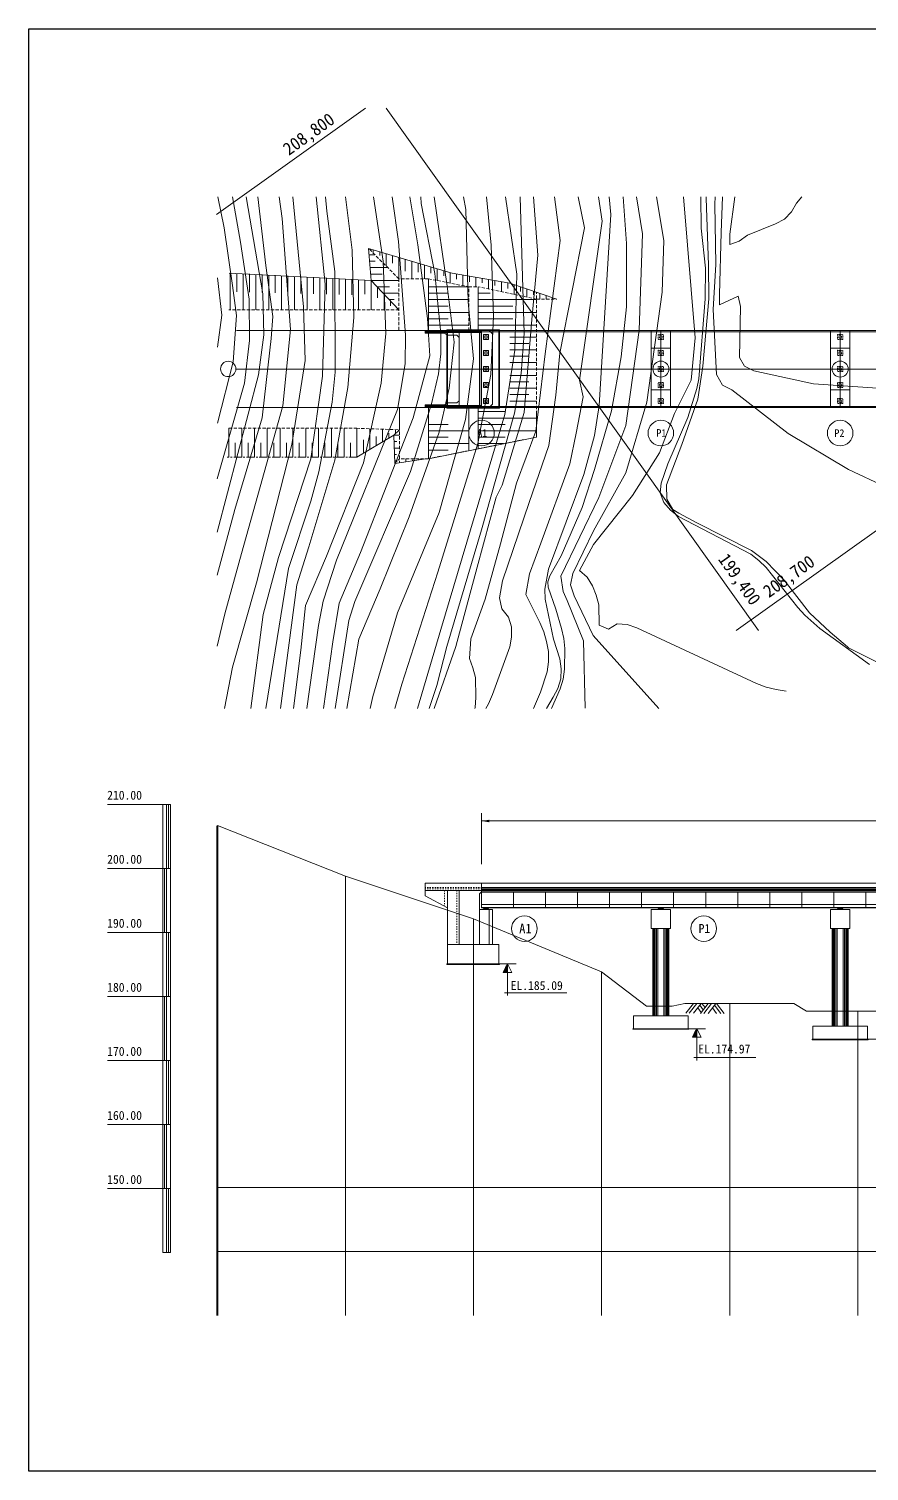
# Model space of a CAD drawing. Header units: metres. Extents: x 472825 to 758326, y -652395 to -427188.
# Drawn here: x 472825 to 604032, y -652395 to -427188 of the extents above; entities that cross this region are included whole.
import ezdxf
from ezdxf.enums import TextEntityAlignment as Align

# ---------------------------------------------------------------- set-up
doc = ezdxf.new("R2010")
doc.units = ezdxf.units.M
doc.header["$MEASUREMENT"] = 0
for name, pattern in [('CENTER', [2, 1.25, -0.25, 0.25, -0.25]), ('DASHED', [0.75, 0.5, -0.25]), ('DGN Style 3', [0.059074, 0.042196, -0.016878])]:
    doc.linetypes.add(name, pattern=pattern)
for name, color, linetype, lineweight in [('3D_Contour', 3, 'Continuous', 0), ('Adojoint Line', 1, 'Continuous', 0), ('Concrete', 4, 'Continuous', 0), ('Dimension Line', 2, 'Continuous', 0), ('Shoe', 5, 'Continuous', 0), ('Steel Girder', 6, 'Continuous', 0)]:
    doc.layers.add(name, color=color, linetype=linetype, lineweight=lineweight)
doc.styles.get("Standard").update_dxf_attribs({"font": '', "height": 5})
doc.styles.get('Standard').set_extended_font_data('GulimChe')

# ---------------------------------------------------------------- blocks, each defined once
blk = doc.blocks.new('*U0')
at = {"color": 0}
for p, q in [((129297, 165678), (129307, 165688)), ((130192, 164795), (129299, 165688)), ((130192, 164778), (129302, 165667)), ((129303, 165666), (129325, 165688)), ((129309, 165654), (129343, 165688)), ((129315, 165642), (129360, 165688)), ((130192, 164813), (129317, 165688)), ((130192, 164760), (129320, 165632)), ((129321, 165631), (129378, 165688)), ((129327, 165619), (129396, 165688)), ((129332, 165607), (129413, 165688)), ((130192, 164831), (129335, 165688)), ((129338, 165595), (129431, 165688)), ((130192, 164742), (129338, 165596)), ((129344, 165583), (129449, 165688)), ((129350, 165572), (129466, 165688)), ((130192, 164848), (129352, 165688)), ((130192, 164725), (129355, 165561)), ((129356, 165560), (129484, 165688)), ((129362, 165548), (129502, 165688)), ((129368, 165536), (129519, 165688)), ((130192, 164866), (129370, 165688)), ((130192, 164707), (129373, 165526)), ((129374, 165525), (129537, 165688)), ((129380, 165513), (129555, 165688)), ((129386, 165501), (129573, 165688)), ((130192, 164884), (129388, 165688)), ((129391, 165489), (129590, 165688)), ((130192, 164689), (129391, 165490)), ((129397, 165477), (129608, 165688)), ((129403, 165466), (129626, 165688)), ((130192, 164901), (129405, 165688)), ((130192, 164672), (129408, 165455)), ((129409, 165454), (129643, 165688)), ((129415, 165442), (129661, 165688)), ((129421, 165430), (129679, 165688)), ((130192, 164919), (129423, 165688)), ((130192, 164654), (129426, 165420)), ((129427, 165418), (129696, 165688)), ((129433, 165407), (129714, 165688)), ((129439, 165395), (129732, 165688)), ((130192, 164937), (129441, 165688)), ((129444, 165383), (129749, 165688)), ((130192, 164636), (129444, 165384)), ((129450, 165371), (129767, 165688)), ((129456, 165360), (129785, 165688)), ((130192, 164954), (129458, 165688)), ((129462, 165348), (129802, 165688)), ((130192, 164618), (129462, 165349)), ((129468, 165336), (129820, 165688)), ((129474, 165324), (129838, 165688)), ((130192, 164972), (129476, 165688)), ((130192, 164601), (129479, 165314)), ((129480, 165312), (129855, 165688)), ((129486, 165301), (129873, 165688)), ((129492, 165289), (129891, 165688)), ((130192, 164990), (129494, 165688)), ((129497, 165277), (129908, 165688)), ((130192, 164583), (129497, 165278)), ((129503, 165265), (129926, 165688)), ((129509, 165253), (129944, 165688)), ((130192, 165007), (129511, 165688)), ((129515, 165242), (129961, 165688)), ((130192, 164565), (129515, 165243)), ((129521, 165230), (129979, 165688)), ((129527, 165218), (129997, 165688)), ((130192, 165025), (129529, 165688)), ((130192, 164548), (129532, 165208)), ((129533, 165206), (130014, 165688)), ((129539, 165195), (130032, 165688)), ((129545, 165183), (130050, 165688)), ((130192, 165043), (129547, 165688)), ((129550, 165171), (130067, 165688)), ((130192, 164530), (129550, 165172)), ((129556, 165159), (130085, 165688)), ((129562, 165147), (130103, 165688)), ((130192, 165060), (129564, 165688)), ((129568, 165136), (130121, 165688)), ((129574, 165124), (130138, 165688)), ((129580, 165112), (130156, 165688)), ((130192, 165078), (129582, 165688)), ((129586, 165100), (130174, 165688)), ((129592, 165089), (130191, 165688)), ((129598, 165077), (130192, 165671)), ((130192, 165096), (129600, 165688)), ((129604, 165065), (130192, 165653)), ((129609, 165053), (130192, 165636)), ((129615, 165041), (130192, 165618)), ((130192, 165113), (129617, 165688)), ((129621, 165030), (130192, 165600)), ((129627, 165018), (130192, 165583)), ((129633, 165006), (130192, 165565)), ((130192, 165131), (129635, 165688)), ((129639, 164994), (130192, 165547)), ((129645, 164982), (130192, 165530)), ((129651, 164971), (130192, 165512)), ((130192, 165149), (129653, 165688)), ((129657, 164959), (130192, 165494)), ((129662, 164947), (130192, 165477)), ((129668, 164935), (130192, 165459)), ((130192, 165167), (129671, 165688)), ((129674, 164924), (130192, 165441)), ((129680, 164912), (130192, 165424)), ((129686, 164900), (130192, 165406)), ((130192, 165184), (129688, 165688)), ((129692, 164888), (130192, 165388)), ((129698, 164876), (130192, 165371)), ((129704, 164865), (130192, 165353)), ((130192, 165202), (129706, 165688)), ((129710, 164853), (130192, 165335)), ((129715, 164841), (130192, 165318)), ((129721, 164829), (130192, 165300)), ((130192, 165220), (129724, 165688)), ((129727, 164817), (130192, 165282)), ((129733, 164806), (130192, 165264)), ((129739, 164794), (130192, 165247)), ((130192, 165237), (129741, 165688)), ((129745, 164782), (130192, 165229)), ((129751, 164770), (130192, 165211)), ((129757, 164759), (130192, 165194)), ((130192, 165255), (129759, 165688)), ((129763, 164747), (130192, 165176)), ((129769, 164735), (130192, 165158)), ((130192, 165273), (129777, 165688)), ((130192, 165290), (129794, 165688)), ((130192, 165308), (129812, 165688)), ((130192, 165326), (129830, 165688)), ((130192, 165343), (129847, 165688)), ((130192, 165361), (129865, 165688)), ((130192, 165379), (129883, 165688)), ((130192, 165396), (129900, 165688)), ((130192, 165414), (129918, 165688)), ((130192, 165432), (129936, 165688)), ((130192, 165449), (129953, 165688)), ((130192, 165467), (129971, 165688)), ((130192, 165485), (129989, 165688)), ((130192, 165502), (130006, 165688)), ((130192, 165520), (130024, 165688)), ((130192, 165538), (130042, 165688)), ((130192, 165555), (130059, 165688)), ((130192, 165573), (130077, 165688)), ((130192, 165591), (130095, 165688)), ((130192, 165608), (130112, 165688)), ((130192, 165626), (130130, 165688)), ((130192, 165644), (130148, 165688)), ((130192, 165661), (130165, 165688)), ((130192, 165679), (130183, 165688)), ((130192, 164512), (129568, 165137)), ((130192, 164495), (129585, 165102)), ((130192, 164477), (129603, 165066)), ((130192, 164459), (129621, 165031)), ((130192, 164442), (129638, 164995)), ((130192, 164424), (129656, 164960)), ((130192, 164406), (129674, 164925)), ((130192, 164389), (129691, 164889)), ((130192, 164371), (129709, 164854)), ((130192, 164353), (129727, 164819)), ((130192, 164336), (129744, 164783)), ((130192, 164318), (129762, 164748)), ((129774, 164723), (130192, 165141)), ((129780, 164711), (130192, 165123)), ((130192, 164300), (129780, 164713)), ((129786, 164700), (130192, 165105)), ((129792, 164688), (130192, 165088)), ((130192, 164283), (129797, 164677)), ((129798, 164676), (130192, 165070)), ((129804, 164664), (130192, 165052)), ((129810, 164652), (130192, 165035)), ((130192, 164265), (129815, 164642)), ((129816, 164641), (130192, 165017)), ((129822, 164629), (130192, 164999)), ((129827, 164617), (130192, 164982)), ((129833, 164605), (130192, 164964)), ((130192, 164247), (129833, 164607)), ((129839, 164594), (130192, 164946)), ((129845, 164582), (130192, 164929)), ((130192, 164230), (129850, 164571)), ((129851, 164570), (130192, 164911)), ((129857, 164558), (130192, 164893)), ((129863, 164546), (130192, 164876)), ((130192, 164212), (129868, 164536)), ((129869, 164535), (130192, 164858)), ((129875, 164523), (130192, 164840)), ((129880, 164511), (130192, 164823)), ((129886, 164499), (130192, 164805)), ((130192, 164194), (129886, 164500)), ((129892, 164487), (130192, 164787)), ((129898, 164476), (130192, 164770)), ((130192, 164177), (129903, 164465)), ((129904, 164464), (130192, 164752)), ((129910, 164452), (130192, 164734)), ((129916, 164440), (130192, 164716)), ((130192, 164159), (129921, 164430)), ((129922, 164429), (130192, 164699)), ((129928, 164417), (130192, 164681)), ((129934, 164405), (130192, 164663)), ((129939, 164393), (130192, 164646)), ((130192, 164141), (129939, 164394)), ((129945, 164381), (130192, 164628)), ((129951, 164370), (130192, 164610)), ((130192, 164124), (129956, 164359)), ((129957, 164358), (130192, 164593)), ((129963, 164346), (130192, 164575)), ((129969, 164334), (130192, 164557)), ((130192, 164106), (129974, 164324)), ((129975, 164322), (130192, 164540)), ((129981, 164311), (130192, 164522)), ((129987, 164299), (130192, 164504)), ((129992, 164287), (130192, 164487)), ((130192, 164088), (129992, 164288)), ((129998, 164275), (130192, 164469)), ((130004, 164264), (130192, 164451)), ((130010, 164252), (130192, 164434)), ((130192, 164070), (130010, 164253)), ((130016, 164240), (130192, 164416)), ((130022, 164228), (130192, 164398)), ((130192, 164053), (130027, 164218)), ((130028, 164216), (130192, 164381)), ((130034, 164205), (130192, 164363)), ((130040, 164193), (130192, 164345)), ((130045, 164181), (130192, 164328)), ((130192, 164035), (130045, 164182)), ((130051, 164169), (130192, 164310)), ((130057, 164157), (130192, 164292)), ((130063, 164146), (130192, 164275)), ((130192, 164017), (130063, 164147)), ((130069, 164134), (130192, 164257)), ((130075, 164122), (130192, 164239)), ((130192, 164000), (130080, 164112)), ((130081, 164110), (130192, 164222)), ((130087, 164099), (130192, 164204)), ((130093, 164087), (130192, 164186)), ((130192, 163982), (130098, 164076)), ((130099, 164075), (130192, 164168)), ((130104, 164063), (130192, 164151)), ((130110, 164051), (130192, 164133)), ((130116, 164040), (130192, 164115)), ((130192, 163964), (130116, 164041)), ((130122, 164028), (130192, 164098)), ((130128, 164016), (130192, 164080)), ((130192, 163947), (130133, 164005)), ((130134, 164004), (130192, 164062)), ((130140, 163992), (130192, 164045)), ((130146, 163981), (130192, 164027)), ((130192, 163929), (130151, 163970)), ((130152, 163969), (130192, 164009)), ((130157, 163957), (130192, 163992)), ((130163, 163945), (130192, 163974)), ((130169, 163934), (130192, 163956)), ((130192, 163911), (130169, 163935)), ((130175, 163922), (130192, 163939)), ((130181, 163910), (130192, 163921)), ((130192, 163894), (130186, 163899)), ((130187, 163898), (130192, 163903))]:
    blk.add_line(p, q, dxfattribs=at)
blk = doc.blocks.new('*U5')
at = {"layer": 'Dimension Line'}
blk.add_circle((0, 0), 1998, dxfattribs=at)
blk.add_text('P1', height=1400, dxfattribs=at).set_placement((101, 17), align=Align.MIDDLE_CENTER)
blk = doc.blocks.new('*U6')
at = {"layer": 'Dimension Line'}
blk.add_circle((0, 0), 1998, dxfattribs=at)
blk.add_text('A1', height=1500, dxfattribs=at).set_placement((150, 19), align=Align.MIDDLE_CENTER)

msp = doc.modelspace()

# ---------------------------------------------------------------- linework, layer by layer
msp.add_3dface([(472825, -427188), (758326, -427188), (758326, -652395), (472825, -652395)])
at = {"layer": '3D_Contour', "ltscale": 1000, "flags": 128}
for points, elevation in [([(511931, -453423), (512363, -456802), (513676, -474137), (512459, -486043), (506038, -509085), (503446, -518545), (502225, -523562)], 202542), ([(508554, -453423), (509803, -464152), (510911, -472117), (510670, -475518), (510196, -479662), (509249, -487949), (504965, -502237), (502236, -512471)], 203542), ([(506765, -453423), (509383, -468577), (509498, -474978), (508682, -481208), (502244, -505782)], 204542), ([(504642, -453423), (505857, -460492), (507252, -469395), (507281, -475846), (506502, -482491), (502252, -497433)], 205542), ([(502324, -453423), (503338, -458284), (504603, -467280), (505267, -471951), (504718, -479194), (502262, -488741)], 206542), ([(514043, -453423), (515719, -470594), (515977, -478969), (513892, -492070), (508368, -513700), (504611, -526850), (503372, -533308)], 201542), ([(517698, -453423), (519097, -467046), (518684, -481424), (516846, -494337), (511818, -509719), (509429, -518653), (507477, -533308)], 200542), ([(519123, -453423), (519357, -455675), (520614, -465056), (520643, -480814), (520167, -485487), (518130, -496381), (516864, -500929), (513379, -511443), (509824, -533308)], 199542), ([(522278, -453423), (523320, -461753), (523559, -472240), (522610, -483194), (520592, -494529), (516540, -508074), (514659, -513981), (512986, -526592), (512100, -533308)], 198542), ([(526625, -453423), (528140, -463452), (528580, -474754), (527836, -482516), (525075, -494944), (519299, -509533), (516011, -517205), (515282, -524196), (514147, -533308)], 197542), ([(529529, -453423), (530543, -460413), (531644, -475039), (531565, -479478), (530369, -486605), (520863, -510126), (518779, -516559), (518039, -520328), (516214, -533308)], 196542), ([(532329, -453423), (533569, -460922), (535091, -472398), (535445, -478237), (532817, -487905), (524612, -508977), (521286, -516872), (520270, -522925), (518855, -533308)], 195542), ([(534015, -453423), (534092, -454434), (536211, -465387), (537168, -474762), (537172, -477939), (536814, -481055), (535702, -485715), (532430, -496322), (523708, -516583), (522780, -519589), (520649, -533308)], 194542), ([(536096, -453423), (538153, -467356), (539246, -476093), (538480, -483306), (536886, -490151), (532221, -503371), (527667, -514609), (524344, -522491), (522460, -533308)], 193542), ([(540704, -453423), (541050, -455395), (541415, -469796), (542255, -478713), (540998, -488167), (536893, -502707), (530366, -518396), (526516, -531416), (526121, -533308)], 192542), ([(544291, -453423), (545008, -460949), (545355, -472121), (544948, -481166), (542924, -491939), (536666, -512005), (531052, -529511), (529949, -533308)], 191542), ([(547227, -453423), (549023, -465517), (548700, -477350), (547123, -487425), (537153, -520977), (533489, -533308)], 190542), ([(549524, -453423), (550170, -474743), (549718, -480984), (548637, -487206), (543526, -505434), (538109, -523611), (536509, -529724), (535340, -533308)], 189542), ([(551622, -453423), (552319, -462542), (551360, -472570), (550157, -487081), (546727, -498414), (545798, -500316), (542832, -511233), (539516, -523640), (536117, -533308)], 188542), ([(554916, -453423), (555794, -460250), (553439, -477952), (551982, -490004), (548966, -498145), (546454, -507596), (544076, -516253), (541859, -522413), (541616, -525483), (542166, -526945), (542563, -528468), (542621, -531582), (542495, -533145), (542454, -533308)], 187542), ([(558616, -453423), (559570, -458260), (555719, -477826), (555130, -484409), (554022, -492247), (550929, -501142), (546778, -513358), (546318, -516056), (546676, -517765), (547698, -519026), (548197, -520537), (548169, -522153), (547937, -523705), (545224, -531151), (544587, -532600), (544206, -533308)], 186542), ([(561769, -453423), (562366, -457238), (558816, -482053), (559361, -484661), (558300, -490341), (557291, -495111), (552742, -507512), (551020, -512263), (550400, -515529), (552624, -519875), (553225, -521338), (553666, -522853), (553962, -524423), (553942, -526033), (553760, -527587), (552721, -530746), (551624, -533308)], 185542), ([(563443, -453423), (563706, -456173), (561861, -485998), (561171, -490665), (559463, -496781), (553940, -511570), (553373, -514688), (553455, -516250), (554771, -522508), (555711, -525534), (555951, -527094), (555875, -528659), (555436, -530163), (554685, -531557), (553651, -533308)], 184542), ([(565648, -453423), (566158, -460700), (566143, -470570), (565293, -478408), (563827, -486845), (561169, -495970), (559237, -501927), (555966, -509451), (554149, -512588), (553842, -513519), (553910, -514355), (555098, -517781), (555989, -520805), (556334, -522376), (556516, -523941), (556463, -527159), (556237, -528720), (555798, -530223), (554420, -533308)], 183542), ([(567703, -453423), (568650, -459206), (568145, -474232), (566020, -489116), (561835, -500370), (555903, -512636), (556264, -515017), (556861, -516469), (559450, -522758), (559678, -533258)], 182542), ([(570816, -453423), (571965, -460235), (571713, -468316), (569315, -485489), (566033, -496529), (560985, -505548), (557740, -512248), (557410, -514021), (557991, -515728), (560950, -521912), (571197, -533308)], 181542), ([(575066, -453423), (576845, -475457), (576256, -482041), (573629, -487264), (571315, -493408), (567059, -500050), (560990, -507714), (558829, -511746), (560005, -512811), (560824, -514167), (561425, -515631), (561816, -517145), (561870, -520323), (563320, -520910), (564688, -520108), (566247, -520176), (567740, -520720), (586441, -529424), (587942, -529963), (589497, -530353), (591050, -530585)], 180542), ([(604061, -526460), (596344, -520833), (593989, -518717), (592907, -517560), (587956, -511302), (586831, -510188), (585550, -509234), (574243, -503342), (573013, -502340), (571990, -501128), (571384, -499657), (571566, -498103), (572594, -495099), (575715, -487865), (577138, -483365), (577420, -481813), (578439, -469336), (578460, -464558), (577824, -458306), (577762, -453423)], 179542), ([(609391, -528150), (600826, -523816), (600653, -523693), (597937, -521380), (594741, -518377), (590765, -513279), (587966, -510349), (585681, -508625), (577142, -504309), (574312, -502802), (573381, -502237), (572416, -500641), (572382, -498369), (574778, -492082), (577308, -485000), (578059, -479884), (579005, -469338), (578961, -464090), (578559, -453633), (578561, -453423)], 178542), ([(606610, -498674), (600816, -495987), (591388, -490389), (582599, -483550), (581155, -482799), (580210, -481163), (579965, -477114), (579653, -470989), (580114, -463968), (579942, -454575), (580014, -453423)], 177542), ([(639152, -485581), (595350, -482594), (586022, -480583), (584577, -479882), (583766, -478519), (583934, -470517), (583594, -468954), (580657, -470261), (580684, -468645), (580947, -458967), (581146, -453423)], 176542), ([(583047, -453423), (582282, -459255), (582255, -460871), (583717, -460321), (585040, -459403), (589428, -457651), (590789, -456891), (591897, -455757), (592701, -454423), (593519, -453423)], 175542), ([(502286, -466072), (502940, -471890), (502274, -476910)], 207542)]:
    msp.add_lwpolyline(points, dxfattribs=dict(at, elevation=elevation))
at = {"layer": 'Adojoint Line'}
for p, q in [((538707, -465308), (525884, -461485)), ((525884, -461485), (526282, -466470)), ((525963, -462470), (526869, -462470)), ((526043, -463470), (526894, -463470)), ((526607, -462208), (526607, -461701)), ((527607, -462601), (527607, -461999)), ((528607, -464208), (528607, -462297)), ((529607, -463800), (529607, -462595)), ((530607, -466208), (530607, -462893)), ((531607, -465004), (531607, -463191)), ((532607, -466208), (532607, -463489)), ((533607, -465174), (533607, -463787)), ((526282, -466470), (504122, -465356)), ((504282, -465364), (504282, -471058)), ((505282, -465364), (505282, -468243)), ((506282, -465464), (506282, -471058)), ((507282, -465464), (507282, -468298)), ((508282, -465565), (508282, -471058)), ((509282, -465565), (509282, -468352)), ((510282, -465665), (510282, -471058)), ((511282, -465665), (511282, -468407)), ((512282, -465766), (512282, -471058)), ((512282, -465766), (512282, -471058)), ((513282, -465766), (513282, -468462)), ((514282, -465866), (514282, -471058)), ((515282, -465866), (515282, -468517)), ((516282, -465967), (516282, -471058)), ((517282, -465967), (517282, -468572)), ((518282, -466067), (518282, -471058)), ((519282, -466067), (519282, -468627)), ((520282, -466168), (520282, -471058)), ((521282, -466168), (521282, -468681)), ((526122, -464470), (528869, -464470)), ((526202, -465470), (528009, -465470)), ((534607, -466208), (534607, -464085)), ((535607, -465344), (535607, -464384)), ((536607, -466488), (536607, -464682)), ((537607, -465779), (537607, -464980)), ((538607, -466888), (538607, -465278)), ((538607, -465290), (547907, -466908)), ((539607, -466274), (539607, -465464)), ((540607, -467288), (540607, -465638)), ((541607, -466679), (541607, -465812)), ((542607, -467468), (542607, -465986)), ((543607, -466857), (543607, -466160)), ((522282, -466269), (522282, -471058)), ((523282, -466269), (523282, -468736)), ((524282, -466470), (524282, -471058)), ((525282, -466470), (525282, -468639)), ((526282, -466470), (526282, -471058)), ((526282, -466470), (530607, -471058)), ((526282, -466470), (530607, -466470)), ((527224, -467470), (529121, -467470)), ((527282, -467530), (527282, -469199)), ((535207, -474308), (535207, -466208)), ((541507, -467468), (535207, -467468)), ((543007, -474308), (543007, -467468)), ((544607, -467807), (544607, -466334)), ((545607, -467265), (545607, -466508)), ((546607, -468232), (546607, -466682)), ((547607, -467723), (547607, -466856)), ((555268, -469399), (547907, -466908)), ((548607, -468656), (548607, -467145)), ((549607, -468194), (549607, -467483)), ((550607, -469081), (550607, -467822)), ((551607, -468694), (551607, -468160)), ((528167, -468470), (530607, -468470)), ((528282, -468591), (528282, -471058)), ((529110, -469470), (529878, -469470)), ((529282, -469652), (529282, -470457)), ((538281, -468468), (535207, -468468)), ((541507, -469468), (535207, -469468)), ((538281, -470468), (535207, -470468)), ((544834, -468468), (543007, -468468)), ((552107, -469468), (543007, -469468)), ((548396, -470468), (543007, -470468)), ((552607, -469399), (552607, -468498)), ((553607, -469399), (553607, -468837)), ((541507, -471468), (535207, -471468)), ((538281, -472468), (535207, -472468)), ((552107, -471468), (543007, -471468)), ((548396, -472468), (543007, -472468)), ((505246, -474308), (534707, -474308)), ((541507, -473468), (535207, -473468)), ((552107, -473468), (543007, -473468)), ((547907, -474308), (550907, -474308)), ((547907, -475308), (552107, -475308)), ((547907, -476308), (550907, -476308)), ((547907, -477308), (552107, -477308)), ((547907, -478308), (550907, -478308)), ((547907, -479308), (552107, -479308)), ((505157, -480308), (702758, -480308)), ((547907, -480308), (550907, -480308)), ((547907, -481308), (552107, -481308)), ((547907, -482308), (550907, -482308)), ((547907, -483308), (552107, -483308)), ((505246, -486308), (534707, -486308)), ((530707, -489798), (530707, -486308)), ((535207, -487958), (535207, -486308)), ((541507, -487958), (541507, -486308)), ((543007, -487958), (543007, -486308)), ((547907, -484308), (550907, -484308)), ((547907, -485308), (552107, -485308)), ((535207, -487958), (535207, -494308)), ((535207, -494308), (535207, -487958)), ((541507, -493048), (541507, -487958)), ((547209, -486958), (543007, -486958)), ((543007, -492748), (543007, -487958)), ((543007, -492748), (543007, -487958)), ((550307, -487958), (543007, -487958)), ((550307, -487958), (552107, -487958)), ((552107, -487308), (552107, -490928)), ((504057, -489559), (504057, -494062)), ((506057, -489559), (506057, -494062)), ((508057, -489559), (508057, -494062)), ((510057, -489559), (510057, -494062)), ((512057, -489559), (512057, -494062)), ((514057, -489559), (514057, -494062)), ((516057, -489559), (516057, -494062)), ((518057, -489559), (518057, -494062)), ((520057, -489559), (520057, -494062)), ((522057, -489559), (522057, -494062)), ((524057, -489559), (524057, -494062)), ((529828, -490646), (524057, -494062)), ((526057, -489631), (526057, -492878)), ((527057, -490850), (527057, -492286)), ((528057, -489702), (528057, -491694)), ((529057, -490316), (529057, -491102)), ((530707, -489798), (529828, -490646)), ((529951, -495064), (529828, -490646)), ((529828, -490646), (530707, -490646)), ((530057, -489774), (530057, -490425)), ((538296, -488958), (535207, -488958)), ((541507, -489958), (535207, -489958)), ((547209, -488958), (543007, -488958)), ((550307, -489958), (543007, -489958)), ((550307, -489958), (552107, -489958)), ((550307, -491288), (552107, -490928)), ((505057, -491810), (505057, -494062)), ((507057, -491810), (507057, -494062)), ((509057, -491810), (509057, -494062)), ((511057, -491810), (511057, -494062)), ((513057, -491810), (513057, -494062)), ((515057, -491810), (515057, -494062)), ((517057, -491810), (517057, -494062)), ((519057, -491810), (519057, -494062)), ((521057, -491810), (521057, -494062)), ((523057, -491810), (523057, -494062)), ((525057, -491384), (525057, -493470)), ((529856, -491646), (530281, -491646)), ((529883, -492646), (530707, -492646)), ((538296, -490958), (535207, -490958)), ((535207, -494308), (550307, -491288)), ((541507, -491958), (535207, -491958)), ((538296, -492958), (535207, -492958)), ((547209, -490958), (543007, -490958)), ((546957, -491958), (543007, -491958)), ((529911, -493646), (530253, -493646)), ((529939, -494646), (530369, -494646)), ((529951, -495064), (534832, -494308)), ((530707, -494659), (530707, -494947)), ((531707, -494308), (531707, -494792)), ((532707, -494480), (532707, -494637)), ((533707, -494308), (533707, -494482)), ((576615, -579363), (575409, -580893)), ((577145, -579368), (575939, -580898)), ((577787, -579374), (576580, -580904)), ((577260, -580042), (577813, -580771)), ((577584, -579631), (578138, -580360)), ((578907, -579384), (577701, -580914)), ((577916, -579375), (578406, -580020)), ((579438, -579389), (578232, -580919)), ((580079, -579395), (578873, -580925)), ((579552, -580063), (580215, -580937)), ((579876, -579652), (580856, -580943)), ((580209, -579396), (581387, -580948))]:
    msp.add_line(p, q, dxfattribs=at)
at = {"layer": 'Adojoint Line', "linetype": 'DASHED', "ltscale": 1000}
for p, q in [((530607, -466208), (525884, -461485)), ((535207, -466208), (530607, -466208)), ((530607, -466208), (530607, -474308)), ((535207, -466208), (541507, -467468)), ((541507, -467468), (543007, -467468)), ((541507, -474308), (541507, -467468)), ((552107, -469399), (543007, -467468)), ((552107, -487308), (552107, -468399)), ((552107, -469399), (555268, -469399)), ((530607, -471058), (504057, -471058)), ((541507, -493048), (541507, -487958)), ((524057, -489559), (503823, -489559)), ((523985, -489556), (530707, -489798)), ((530707, -494308), (530707, -489798)), ((550307, -491288), (535207, -494308)), ((529951, -495064), (530707, -494308)), ((535207, -494308), (530707, -494308))]:
    msp.add_line(p, q, dxfattribs=at)
at = {"layer": 'Adojoint Line', "linetype": 'CENTER', "ltscale": 1000}
msp.add_line((524057, -494062), (503772, -494062), dxfattribs=at)
at = {"layer": 'Adojoint Line', "flags": 128}
for points in [[(502103, -456160), (525394, -439565)], [(528643, -439575), (586734, -521109)], [(583279, -521109), (696996, -440087)]]:
    msp.add_lwpolyline(points, dxfattribs=at)
at = {"layer": 'Adojoint Line', "linetype": 'Continuous', "ltscale": 1000, "flags": 128}
msp.add_lwpolyline([(502257, -551584), (522257, -559495), (542257, -566155), (562257, -574435), (569257, -579785), (570257, -579785), (572257, -579815), (573257, -579815), (575257, -579375), (582257, -579375), (592257, -579375), (594257, -580575), (602257, -580575), (622257, -580575)], dxfattribs=at)
at = {"layer": 'Adojoint Line'}
msp.add_circle((503957, -480297), 1200, dxfattribs=at)
at = {"layer": 'Concrete', "linetype": 'Continuous', "ltscale": 952.380952}
for p, q in [((534707, -474308), (692307, -474308)), ((534707, -474479), (692307, -474479)), ((534707, -486136), (692307, -486136)), ((534707, -486136), (692307, -486136)), ((534707, -486308), (692307, -486308)), ((534707, -486308), (692307, -486308))]:
    msp.add_line(p, q, dxfattribs=at)
at = {"layer": 'Concrete', "linetype": 'Continuous', "lineweight": 0}
for p, q in [((538207, -474308), (534707, -474308)), ((534707, -474308), (534707, -474608)), ((538207, -474408), (534707, -474408)), ((538207, -474488), (534707, -474488)), ((538207, -474608), (534707, -474608)), ((540007, -474208), (538207, -474208)), ((540007, -474308), (538207, -474308)), ((538207, -474308), (538207, -486308)), ((543207, -474208), (540007, -474208)), ((543207, -474308), (540007, -474308)), ((540007, -486308), (540007, -474308)), ((543457, -474208), (543207, -474208)), ((543457, -474308), (543207, -474308)), ((544707, -474308), (543507, -474308)), ((543507, -474308), (543507, -474408)), ((543507, -474408), (543507, -480308)), ((545207, -474308), (544707, -474308)), ((546207, -474308), (545207, -474308)), ((570008, -477058), (573008, -477058)), ((598007, -477058), (601007, -477058)), ((543507, -480308), (543507, -486008)), ((570008, -483558), (573008, -483558)), ((598007, -483558), (601007, -483558)), ((538107, -486008), (534707, -486008)), ((538107, -486128), (534707, -486128)), ((538107, -486208), (534707, -486208)), ((538107, -486308), (534707, -486308)), ((540007, -486308), (538207, -486308)), ((543207, -486308), (540007, -486308)), ((543507, -486308), (543457, -486308)), ((543507, -486008), (543507, -486128)), ((543507, -486128), (543507, -486308)), ((544707, -486308), (543507, -486308))]:
    msp.add_line(p, q, dxfattribs=at)
at = {"layer": 'Concrete'}
for p, q in [((534707, -474708), (534707, -474608)), ((570008, -486307), (570009, -474308)), ((570009, -474308), (573007, -474308)), ((571508, -486308), (571508, -474308)), ((573007, -474308), (573008, -486307)), ((598007, -486307), (598008, -474308)), ((598008, -474308), (601006, -474308)), ((599507, -486308), (599507, -474308)), ((601006, -474308), (601007, -486307)), ((534707, -485908), (534707, -486308)), ((573008, -486307), (570008, -486307)), ((601007, -486307), (598007, -486307)), ((543507, -560606), (534707, -560606)), ((534707, -560606), (534707, -561706)), ((543507, -561706), (543507, -560606)), ((534707, -561256), (534807, -561256)), ((534707, -561476), (534807, -561476)), ((534707, -562556), (534707, -561706)), ((540007, -561706), (534707, -561706)), ((538207, -564456), (534707, -562556)), ((535007, -561256), (535207, -561256)), ((535007, -561476), (535207, -561476)), ((535407, -561256), (535607, -561256)), ((535407, -561476), (535607, -561476)), ((535807, -561256), (536007, -561256)), ((535807, -561476), (536007, -561476)), ((536207, -561256), (536407, -561256)), ((536207, -561476), (536407, -561476)), ((536607, -561256), (536807, -561256)), ((536607, -561476), (536807, -561476)), ((537007, -561256), (537207, -561256)), ((537007, -561476), (537207, -561476)), ((537407, -561256), (537607, -561256)), ((537407, -561476), (537607, -561476)), ((537707, -561885), (537707, -561706)), ((537707, -562285), (537707, -562085)), ((537707, -562685), (537707, -562485)), ((537707, -563085), (537707, -562885)), ((537807, -561256), (538007, -561256)), ((537807, -561476), (538007, -561476)), ((538207, -561256), (538407, -561256)), ((538207, -561476), (538407, -561476)), ((538207, -573186), (538207, -561706)), ((538607, -561256), (538807, -561256)), ((538607, -561476), (538807, -561476)), ((539007, -561256), (539207, -561256)), ((539007, -561476), (539207, -561476)), ((539407, -561256), (539607, -561256)), ((539407, -561476), (539607, -561476)), ((539657, -561886), (539657, -561706)), ((539657, -562286), (539657, -562086)), ((539657, -562686), (539657, -562486)), ((539657, -563086), (539657, -562886)), ((539807, -561256), (540007, -561256)), ((539807, -561476), (540007, -561476)), ((540007, -570186), (540007, -561706)), ((540007, -561706), (543507, -561706)), ((540207, -561256), (540407, -561256)), ((540207, -561476), (540407, -561476)), ((540607, -561256), (540807, -561256)), ((540607, -561476), (540807, -561476)), ((541007, -561256), (541207, -561256)), ((541007, -561476), (541207, -561476)), ((541407, -561256), (541607, -561256)), ((541407, -561476), (541607, -561476)), ((541807, -561256), (542007, -561256)), ((541807, -561476), (542007, -561476)), ((542207, -561256), (542407, -561256)), ((542207, -561476), (542407, -561476)), ((542607, -561256), (542807, -561256)), ((542607, -561476), (542807, -561476)), ((543007, -561256), (543207, -561256)), ((543007, -561476), (543207, -561476)), ((543207, -562226), (543457, -561976)), ((543207, -564686), (543207, -562226)), ((543407, -561256), (543507, -561256)), ((543407, -561476), (543507, -561476)), ((543457, -561976), (543507, -561976)), ((543507, -561976), (543507, -561706)), ((537707, -563485), (537707, -563285)), ((537707, -563885), (537707, -563685)), ((537707, -564185), (537707, -564085)), ((539657, -563486), (539657, -563286)), ((539657, -563886), (539657, -563686)), ((539657, -564286), (539657, -564086)), ((539657, -564686), (539657, -564486)), ((539657, -565086), (539657, -564886)), ((539657, -565086), (539657, -564886)), ((539657, -565086), (539657, -564886)), ((539657, -565086), (539657, -564886)), ((543207, -564686), (543207, -570186)), ((545207, -564686), (543207, -564686)), ((544707, -564686), (544707, -570186)), ((545207, -564686), (545207, -570186)), ((539657, -565486), (539657, -565286)), ((539657, -565486), (539657, -565286)), ((539657, -565486), (539657, -565286)), ((539657, -565486), (539657, -565286)), ((539657, -565886), (539657, -565686)), ((539657, -565886), (539657, -565686)), ((539657, -565886), (539657, -565686)), ((539657, -565886), (539657, -565686)), ((539657, -566286), (539657, -566086)), ((539657, -566686), (539657, -566486)), ((539657, -567086), (539657, -566886)), ((539657, -567486), (539657, -567286)), ((539657, -567886), (539657, -567686)), ((539657, -568286), (539657, -568086)), ((539657, -568686), (539657, -568486)), ((539657, -569086), (539657, -568886)), ((539657, -569486), (539657, -569286)), ((539657, -569886), (539657, -569686)), ((546207, -570186), (538207, -570186)), ((539657, -570186), (539657, -570086)), ((546207, -573186), (546207, -570186)), ((546307, -573186), (538107, -573186)), ((538107, -573186), (538107, -573286)), ((538107, -573286), (546307, -573286)), ((546307, -573286), (546307, -573186)), ((575856, -583306), (567156, -583306)), ((567156, -583406), (575856, -583406)), ((603856, -584936), (595156, -584936)), ((595156, -585036), (603856, -585036))]:
    msp.add_line(p, q, dxfattribs=at)
at = {"layer": 'Concrete', "linetype": 'DGN Style 3', "lineweight": 0}
for p, q in [((571108, -474908), (571908, -474908)), ((571108, -475707), (571108, -474908)), ((571308, -475508), (571308, -475109)), ((571308, -475109), (571708, -475109)), ((571708, -475109), (571708, -475508)), ((571908, -474908), (571908, -475707)), ((599107, -474908), (599907, -474908)), ((599107, -475707), (599107, -474908)), ((599307, -475508), (599307, -475109)), ((599307, -475109), (599707, -475109)), ((599707, -475109), (599707, -475508)), ((599907, -474908), (599907, -475707)), ((571908, -475707), (571108, -475707)), ((571108, -477408), (571908, -477408)), ((571108, -478207), (571108, -477408)), ((571708, -475508), (571308, -475508)), ((571908, -477408), (571908, -478207)), ((599907, -475707), (599107, -475707)), ((599107, -477408), (599907, -477408)), ((599107, -478207), (599107, -477408)), ((599707, -475508), (599307, -475508)), ((599907, -477408), (599907, -478207)), ((571908, -478207), (571108, -478207)), ((571308, -478008), (571308, -477609)), ((571308, -477609), (571708, -477609)), ((571708, -478008), (571308, -478008)), ((571708, -477609), (571708, -478008)), ((599907, -478207), (599107, -478207)), ((599307, -478008), (599307, -477609)), ((599307, -477609), (599707, -477609)), ((599707, -478008), (599307, -478008)), ((599707, -477609), (599707, -478008)), ((571108, -479908), (571908, -479908)), ((571108, -480707), (571108, -479908)), ((571908, -480707), (571108, -480707)), ((571308, -480508), (571308, -480109)), ((571308, -480109), (571708, -480109)), ((571708, -480508), (571308, -480508)), ((571708, -480109), (571708, -480508)), ((571908, -479908), (571908, -480707)), ((599107, -479908), (599907, -479908)), ((599107, -480707), (599107, -479908)), ((599907, -480707), (599107, -480707)), ((599307, -480508), (599307, -480109)), ((599307, -480109), (599707, -480109)), ((599707, -480508), (599307, -480508)), ((599707, -480109), (599707, -480508)), ((599907, -479908), (599907, -480707)), ((571108, -483207), (571108, -482409)), ((571908, -483207), (571108, -483207)), ((571109, -482408), (571908, -482408)), ((571308, -483008), (571308, -482609)), ((571308, -482609), (571708, -482609)), ((571708, -483008), (571308, -483008)), ((571708, -482609), (571708, -483008)), ((571908, -482408), (571908, -483207)), ((599107, -483207), (599107, -482409)), ((599907, -483207), (599107, -483207)), ((599108, -482408), (599907, -482408)), ((599307, -483008), (599307, -482609)), ((599307, -482609), (599707, -482609)), ((599707, -483008), (599307, -483008)), ((599707, -482609), (599707, -483008)), ((599907, -482408), (599907, -483207)), ((571108, -484908), (571908, -484908)), ((571108, -485707), (571108, -484908)), ((571908, -485707), (571108, -485707)), ((571308, -485508), (571308, -485109)), ((571308, -485109), (571708, -485109)), ((571708, -485508), (571308, -485508)), ((571708, -485109), (571708, -485508)), ((571908, -484908), (571908, -485707)), ((599107, -484908), (599907, -484908)), ((599107, -485707), (599107, -484908)), ((599907, -485707), (599107, -485707)), ((599307, -485508), (599307, -485109)), ((599307, -485109), (599707, -485109)), ((599707, -485508), (599307, -485508)), ((599707, -485109), (599707, -485508)), ((599907, -484908), (599907, -485707))]:
    msp.add_line(p, q, dxfattribs=at)
at = {"layer": 'Concrete', "ltscale": 1.833333}
for p, q in [((543507, -560606), (683507, -560606)), ((543507, -561976), (543507, -560606)), ((543507, -561256), (683507, -561256)), ((543507, -561476), (683507, -561476)), ((543507, -561626), (683507, -561626)), ((543507, -561706), (683507, -561706)), ((543507, -561956), (683507, -561956))]:
    msp.add_line(p, q, dxfattribs=at)
at = {"layer": 'Concrete', "color": 4}
for p, q in [((570006, -567685), (570007, -564686)), ((570007, -564686), (573005, -564686)), ((573006, -564686), (573006, -567686)), ((598006, -567685), (598007, -564686)), ((598007, -564686), (601005, -564686)), ((601006, -564686), (601006, -567686)), ((573006, -567686), (570006, -567685)), ((571021, -567686), (571021, -581306)), ((601006, -567686), (598006, -567685)), ((599021, -567686), (599021, -582936)), ((567256, -581306), (575756, -581306)), ((567256, -583306), (567256, -581306)), ((575756, -581306), (575756, -583306)), ((595256, -582936), (603756, -582936)), ((595256, -584936), (595256, -582936)), ((603756, -582936), (603756, -584936)), ((567156, -583406), (567156, -583306)), ((575856, -583406), (575856, -583306)), ((595156, -585036), (595156, -584936)), ((603856, -585036), (603856, -584936))]:
    msp.add_line(p, q, dxfattribs=at)
at = {"layer": 'Concrete', "color": 4, "ltscale": 1.015897}
for p, q in [((570256, -567686), (570256, -581306)), ((570261, -567686), (570261, -581306)), ((570266, -567686), (570266, -581306)), ((570271, -567686), (570271, -581306)), ((570321, -567686), (570321, -581306)), ((570371, -567686), (570371, -581306)), ((570421, -567686), (570421, -581306)), ((570521, -567686), (570521, -581306)), ((570621, -567686), (570621, -581306)), ((570821, -567686), (570821, -581306)), ((571991, -567686), (571991, -581306)), ((572191, -567686), (572191, -581306)), ((572391, -567686), (572391, -581306)), ((572491, -567686), (572491, -581306)), ((572591, -567686), (572591, -581306)), ((572641, -567686), (572641, -581306)), ((572691, -567686), (572691, -581306)), ((572741, -567686), (572741, -581306)), ((572746, -567686), (572746, -581306)), ((572751, -567686), (572751, -581306)), ((572756, -567686), (572756, -581306))]:
    msp.add_line(p, q, dxfattribs=at)
at = {"layer": 'Concrete', "color": 4, "ltscale": 1.057692}
for p, q in [((598256, -567686), (598256, -582936)), ((598261, -567686), (598261, -582936)), ((598266, -567686), (598266, -582936)), ((598271, -567686), (598271, -582936)), ((598321, -567686), (598321, -582936)), ((598371, -567686), (598371, -582936)), ((598421, -567686), (598421, -582936)), ((598521, -567686), (598521, -582936)), ((598621, -567686), (598621, -582936)), ((598821, -567686), (598821, -582936)), ((599991, -567686), (599991, -582936)), ((600191, -567686), (600191, -582936)), ((600391, -567686), (600391, -582936)), ((600491, -567686), (600491, -582936)), ((600591, -567686), (600591, -582936)), ((600641, -567686), (600641, -582936)), ((600691, -567686), (600691, -582936)), ((600741, -567686), (600741, -582936)), ((600746, -567686), (600746, -582936)), ((600751, -567686), (600751, -582936)), ((600756, -567686), (600756, -582936))]:
    msp.add_line(p, q, dxfattribs=at)
at = {"layer": 'Concrete', "linetype": 'Continuous', "lineweight": 0, "flags": 128}
for points in [[(534707, -474708), (537707, -474708), (538207, -475008), (539657, -475008), (540007, -475358)], [(538107, -486208), (538107, -486408), (546307, -486408), (546307, -474208), (538107, -474208), (538107, -486208)], [(538207, -474208), (543507, -474208)], [(538207, -474208), (543507, -474208)], [(538207, -474208), (543507, -474208)], [(540621, -474408), (538207, -474408)], [(543507, -474488), (538207, -474488)], [(543507, -474608), (538207, -474608)], [(542089, -474408), (540621, -474408)], [(543507, -474408), (542089, -474408)], [(543457, -486308), (543207, -486308), (543207, -474308)], [(543507, -474308), (543457, -474308), (543457, -486308)], [(546207, -474308), (546207, -486308), (544707, -486308)], [(544707, -474308), (545207, -474808), (545207, -485808), (544707, -486308)], [(540007, -485258), (539657, -485608), (538207, -485608), (537707, -485908), (534707, -485908)], [(540354, -486008), (538107, -486008)], [(540355, -486128), (538107, -486128)], [(543507, -486208), (538107, -486208)], [(538207, -486308), (538107, -486308)], [(543507, -486008), (540354, -486008)], [(543507, -486128), (540355, -486128)], [(543507, -486308), (543557, -486308)]]:
    msp.add_lwpolyline(points, dxfattribs=at)
at = {"layer": 'Concrete', "extrusion": (0, 0, -1)}
for centre in [(-571508, -480308), (-571508, -480308), (-599507, -480308), (-599507, -480308)]:
    msp.add_arc(centre, 1250, 0, 359.99999, dxfattribs=at)
at = {"layer": 'Concrete', "linetype": 'DGN Style 3', "lineweight": 0}
for p in [(571108, -477408), (599107, -477408), (571708, -485508), (599707, -485508)]:
    msp.add_point(p, dxfattribs=at)
at = {"layer": 'Concrete', "linetype": 'Continuous', "lineweight": 0}
for points in [[(544607, -474908), (544607, -475708), (543807, -475708), (543807, -474908)], [(544407, -475108), (544407, -475508), (544007, -475508), (544007, -475108)], [(544607, -477408), (544607, -478208), (543807, -478208), (543807, -477408)], [(544407, -477608), (544407, -478008), (544007, -478008), (544007, -477608)], [(544607, -479908), (544607, -480708), (543807, -480708), (543807, -479908)], [(544407, -480108), (544407, -480508), (544007, -480508), (544007, -480108)], [(544607, -482408), (544607, -483208), (543807, -483208), (543807, -482408)], [(544407, -482608), (544407, -483008), (544007, -483008), (544007, -482608)], [(544607, -484908), (544607, -485708), (543807, -485708), (543807, -484908)], [(544407, -485108), (544407, -485508), (544007, -485508), (544007, -485108)]]:
    msp.add_3dface(points, dxfattribs=at)
at = {"layer": 'Dimension Line'}
for p, q in [((494932, -548276), (485131, -548276)), ((494932, -548276), (493732, -548276)), ((493732, -548276), (493732, -618276)), ((494332, -548276), (494332, -618276)), ((494932, -548276), (494932, -618276)), ((494932, -558276), (485131, -558276)), ((494932, -568276), (485131, -568276)), ((546207, -573186), (548934, -573186)), ((546895, -574536), (547570, -573186)), ((547570, -573186), (547570, -578136)), ((547570, -573186), (548245, -574536)), ((546895, -574536), (548245, -574536)), ((494932, -578276), (485131, -578276)), ((556807, -577686), (547120, -577686)), ((575757, -583306), (578484, -583306)), ((576445, -584656), (577120, -583306)), ((576445, -584656), (577795, -584656)), ((577120, -583306), (577795, -584656)), ((577120, -583306), (577120, -588256)), ((603757, -584936), (606284, -584936)), ((494932, -588276), (485131, -588276)), ((586357, -587806), (576670, -587806)), ((494932, -598276), (485131, -598276)), ((494932, -608276), (485131, -608276)), ((494932, -618276), (493732, -618276))]:
    msp.add_line(p, q, dxfattribs=at)
at = {"layer": 'Dimension Line', "linetype": 'Continuous', "ltscale": 1000}
for p, q in [((502257, -628104), (502257, -551584)), ((522257, -628104), (522257, -559495)), ((542257, -628104), (542257, -566155)), ((562257, -628104), (562257, -574435)), ((582257, -628104), (582257, -579375)), ((602257, -628104), (602257, -580575)), ((502257, -608104), (624635, -608104)), ((517799, -608104), (640177, -608104)), ((502257, -618104), (615598, -618104)), ((535908, -618104), (649249, -618104))]:
    msp.add_line(p, q, dxfattribs=at)
at = {"layer": 'Dimension Line', "linetype": 'ByBlock'}
for p, q in [((543507, -557606), (543507, -549677)), ((543507, -550877), (683507, -550877))]:
    msp.add_line(p, q, dxfattribs=at)
at = {"layer": 'Dimension Line', "flags": 128}
for points in [[(494632, -558276), (494632, -548276)], [(494032, -568276), (494032, -558276)], [(494632, -578276), (494632, -568276)], [(494032, -588276), (494032, -578276)], [(494632, -598276), (494632, -588276)], [(494032, -608276), (494032, -598276)], [(494632, -618276), (494632, -608276)]]:
    msp.add_lwpolyline(points, dxfattribs=at)
at = {"layer": 'Dimension Line', "linetype": 'Continuous', "ltscale": 1000, "const_width": 300, "flags": 128}
msp.add_lwpolyline([(502257, -628128), (502257, -551584)], dxfattribs=at)
at = {"layer": 'Dimension Line'}
for centre in [(543506, -490306), (571507, -490306), (599506, -490306)]:
    msp.add_circle(centre, 1998, dxfattribs=at)
at = {"layer": 'Dimension Line', "linetype": 'ByBlock', "extrusion": (0, 0, -1)}
msp.add_solid([(-544707, -550677), (-544707, -551077), (-543507, -550877)], dxfattribs=at)
at = {"layer": 'Shoe'}
for p, q in [((544607, -564586), (543807, -564586)), ((543807, -564586), (543807, -564686)), ((544407, -564436), (544007, -564436)), ((544007, -564436), (544007, -564586)), ((544407, -564436), (544407, -564586)), ((544607, -564686), (544607, -564586)), ((571906, -564586), (571106, -564586)), ((571106, -564586), (571106, -564686)), ((571706, -564436), (571306, -564436)), ((571306, -564436), (571306, -564586)), ((571706, -564436), (571706, -564586)), ((571906, -564686), (571906, -564586)), ((599906, -564586), (599106, -564586)), ((599106, -564586), (599106, -564686)), ((599706, -564436), (599306, -564436)), ((599306, -564436), (599306, -564586)), ((599706, -564436), (599706, -564586)), ((599906, -564686), (599906, -564586))]:
    msp.add_line(p, q, dxfattribs=at)
at = {"layer": 'Steel Girder', "ltscale": 1.833333}
for p, q in [((543507, -561976), (683507, -561976)), ((543507, -561976), (543507, -564436)), ((543507, -562006), (683507, -562006)), ((548507, -561976), (548507, -564436)), ((553507, -561976), (553507, -564436)), ((558507, -561976), (558507, -564436)), ((563507, -561976), (563507, -564436)), ((568507, -561976), (568507, -564436)), ((573507, -561976), (573507, -564436)), ((578507, -561976), (578507, -564436)), ((583507, -561976), (583507, -564436)), ((588507, -561976), (588507, -564436)), ((593507, -561976), (593507, -564436)), ((598507, -561976), (598507, -564436)), ((603507, -561976), (603507, -564436)), ((543507, -563894), (683507, -563894)), ((543507, -564406), (683507, -564406)), ((543507, -564436), (683507, -564436))]:
    msp.add_line(p, q, dxfattribs=at)

# ---------------------------------------------------------------- block references
at = {"layer": 'Dimension Line'}
for name, p in [('*U6', (550207, -567684)), ('*U5', (578207, -567684))]:
    msp.add_blockref(name, p, dxfattribs=at)
at = {"layer": 'Dimension Line', "extrusion": (0, 0, -1), "xscale": 0.7500000000000001, "yscale": 0.7500000000000001, "zscale": 0.7500000000000001, "rotation": 179.9999999999824}
for p in [(-449926, -450270), (-479476, -460390)]:
    msp.add_blockref('*U0', p, dxfattribs=at)

# ---------------------------------------------------------------- texts
at = {"layer": 'Adojoint Line'}
for s, p in [('208,800', (513413, -447043)), ('208,700', (588381, -516096))]:
    msp.add_text(s, height=2000, rotation=35.46947, dxfattribs=at).set_placement(p)
msp.add_text('199,400', height=2000, rotation=305.46947, dxfattribs=at).set_placement((585622, -517386), align=Align.RIGHT)
at = {"layer": 'Dimension Line'}
for s, p in [('A1', (543625, -490291)), ('P1', (571594, -490291)), ('P2', (599386, -490313))]:
    msp.add_text(s, height=1200, rotation=359.93921, dxfattribs=at).set_placement(p, align=Align.MIDDLE_CENTER)
for s, p in [('210.00', (485057, -547546)), ('200.00', (485057, -557546)), ('190.00', (485057, -567546)), ('180.00', (485057, -577546)), ('EL.185.09', (548059, -577265)), ('170.00', (485057, -587546)), ('EL.174.97', (577348, -587176)), ('160.00', (485057, -597546)), ('150.00', (485057, -607546))]:
    msp.add_text(s, height=1400, dxfattribs=at).set_placement(p)

doc.saveas('drawing.dxf')
